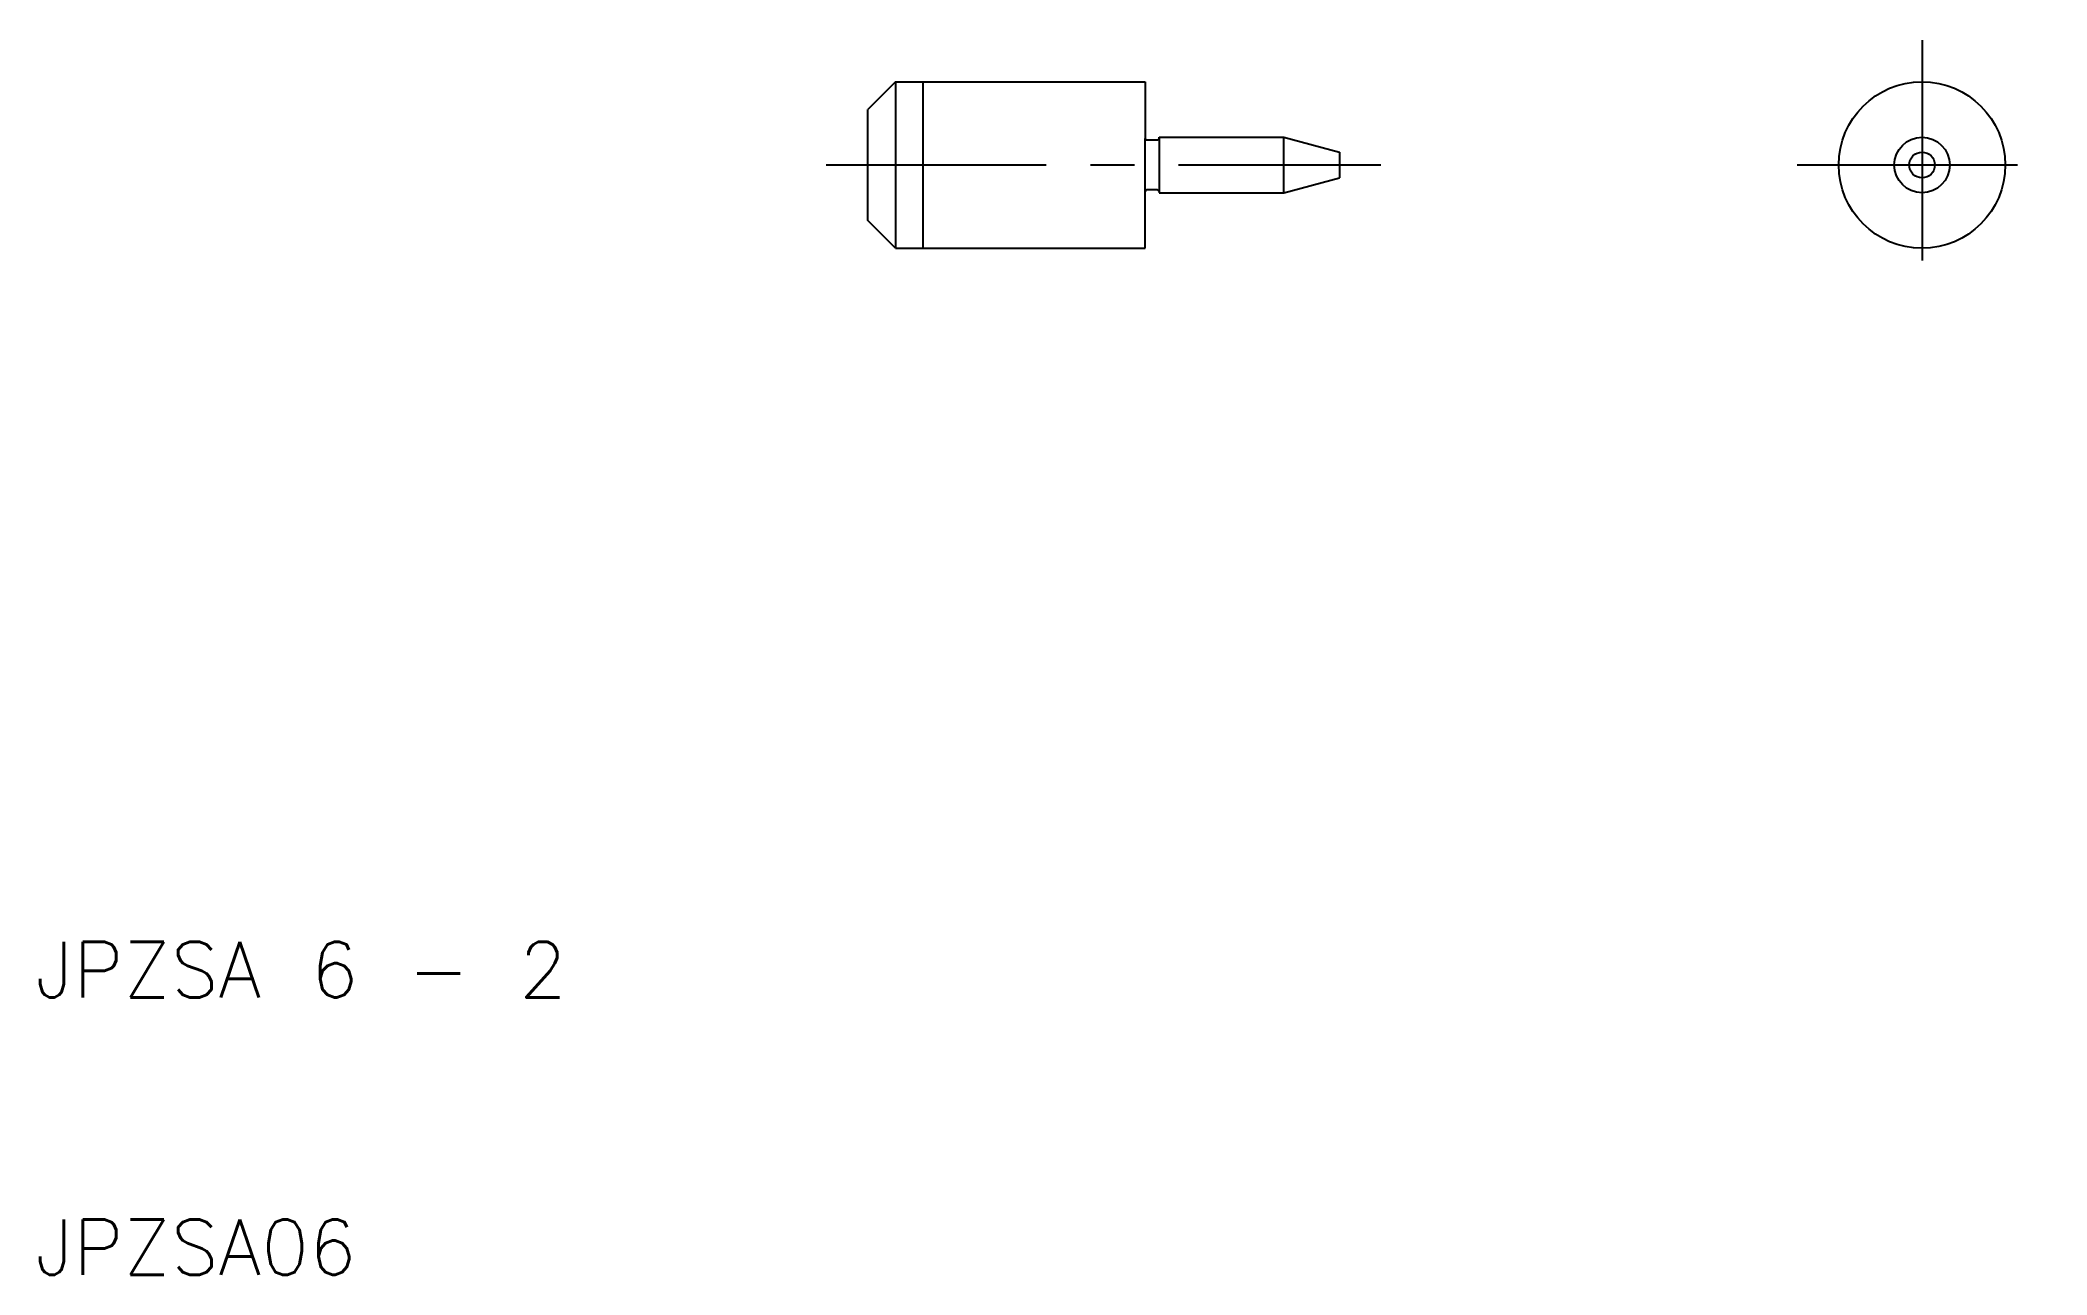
# Model space of a CAD drawing. Extents: x 10.2 to 82.5, y 10 to 54.5.
import ezdxf

# ---------------------------------------------------------------- set-up
doc = ezdxf.new("R2010")
doc.units = 0
doc.header["$LTSCALE"] = 0.25
doc.linetypes.add('CENTER', pattern=[50.8, 31.75, -6.35, 6.35, -6.35])
doc.layers.get('0').update_dxf_attribs({"linetype": 'CONTINUOUS'})
doc.layers.add('CENTER', color=1, linetype='CENTER')
doc.styles.get("Standard").update_dxf_attribs({"font": 'txt.shx', "bigfont": 'extfont.shx'})

msp = doc.modelspace()

# ---------------------------------------------------------------- linework, layer by layer
for p, q in [((41, 53), (40, 52)), ((41, 53), (50, 53)), ((41, 53), (41, 47)), ((42, 47), (42, 53)), ((50, 53), (50, 50.95)), ((40, 48), (40, 52)), ((50, 49.05), (50, 50.95)), ((50.45, 50.9), (50.05, 50.9)), ((50.5, 51), (55, 51)), ((50.5, 50.95), (50.5, 51)), ((50.5, 50.95), (50.5, 51)), ((50.5, 50.95), (50.5, 49.05)), ((55, 49), (55, 51)), ((55, 51), (57, 50.464)), ((57, 50.464), (57, 49.536)), ((55, 49), (57, 49.536)), ((50, 47), (50, 49.05)), ((50.45, 49.1), (50.05, 49.1)), ((50.5, 49.05), (50.5, 49)), ((50.5, 49), (55, 49)), ((41, 47), (40, 48)), ((41, 47), (50, 47))]:
    msp.add_line(p, q)
for radius in [3, 1, 0.464]:
    msp.add_circle((78, 50), radius)
for centre, start, end in [((50.05, 50.95), 180, 270), ((50.45, 50.95), 270, 0), ((50.05, 49.05), 90, 180), ((50.45, 49.05), 0, 90)]:
    msp.add_arc(centre, 0.05, start, end)
at = {"layer": 'CENTER', "color": 1, "linetype": 'CENTER'}
for p, q in [((78, 54.5), (78, 45.5)), ((38.5, 50), (58.5, 50)), ((73.5, 50), (82.5, 50))]:
    msp.add_line(p, q, dxfattribs=at)

# ---------------------------------------------------------------- texts
for s, p in [('JPZSA 6 - 2', (10, 20)), ('JPZSA06', (10, 10))]:
    msp.add_text(s, height=2).set_placement(p)

doc.saveas('drawing.dxf')
